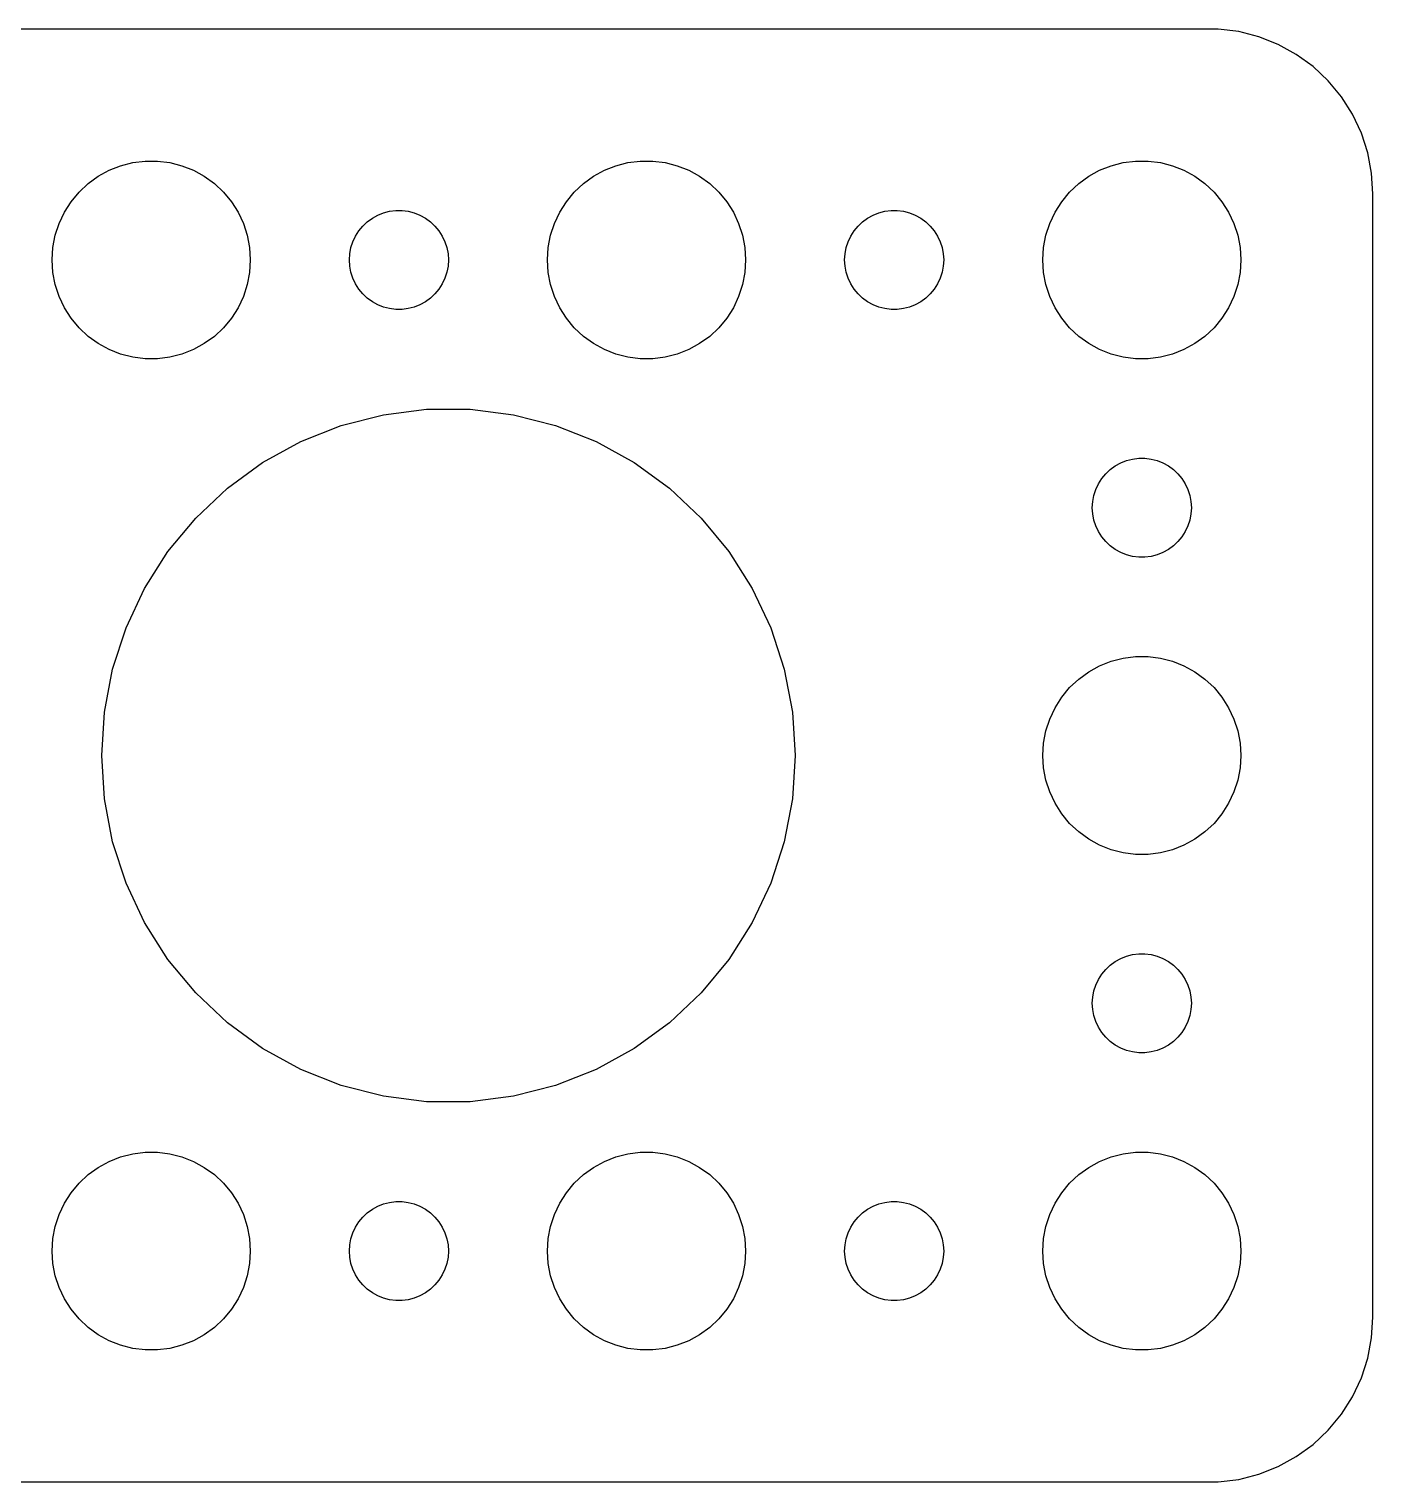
# Model space of a CAD drawing. Header units: metres. Extents: x -67 to 67, y -22 to 22.
# Drawn here: x 26.3 to 67, y -21.99 to 21.99 of the extents above; entities that cross this region are included whole.
import ezdxf

# ---------------------------------------------------------------- set-up
doc = ezdxf.new("R2010")
doc.units = ezdxf.units.M

msp = doc.modelspace()

# ---------------------------------------------------------------- linework, layer by layer
for p, q in [((62.3139, 21.9901), (-62.3139, 21.9901)), ((62.9369, 21.9114), (62.3139, 21.9901)), ((63.5451, 21.7553), (62.9369, 21.9114)), ((64.1289, 21.5241), (63.5451, 21.7553)), ((64.6791, 21.2216), (64.1289, 21.5241)), ((65.1871, 20.8526), (64.6791, 21.2216)), ((65.6448, 20.4227), (65.1871, 20.8526)), ((66.0451, 19.9389), (65.6448, 20.4227)), ((66.3815, 19.4088), (66.0451, 19.9389)), ((66.6489, 18.8406), (66.3815, 19.4088)), ((66.8429, 18.2434), (66.6489, 18.8406)), ((66.9606, 17.6267), (66.8429, 18.2434)), ((28.3925, 17.533), (28.7227, 17.7145)), ((28.7227, 17.7145), (29.0729, 17.8532)), ((29.0729, 17.8532), (29.4379, 17.9469)), ((29.4379, 17.9469), (29.8116, 17.9941)), ((29.8116, 17.9941), (30.1884, 17.9941)), ((30.1884, 17.9941), (30.5621, 17.9469)), ((30.5621, 17.9469), (30.927, 17.8532)), ((30.927, 17.8532), (31.2773, 17.7145)), ((31.2773, 17.7145), (31.6075, 17.533)), ((43.3925, 17.533), (43.7227, 17.7145)), ((43.7227, 17.7145), (44.0729, 17.8532)), ((44.0729, 17.8532), (44.4379, 17.9469)), ((44.4379, 17.9469), (44.8116, 17.9941)), ((44.8116, 17.9941), (45.1884, 17.9941)), ((45.1884, 17.9941), (45.5621, 17.9469)), ((45.5621, 17.9469), (45.927, 17.8532)), ((45.927, 17.8532), (46.2773, 17.7145)), ((46.2773, 17.7145), (46.6075, 17.533)), ((58.3925, 17.533), (58.7227, 17.7145)), ((58.7227, 17.7145), (59.0729, 17.8532)), ((59.0729, 17.8532), (59.4379, 17.9469)), ((59.4379, 17.9469), (59.8116, 17.9941)), ((59.8116, 17.9941), (60.1884, 17.9941)), ((60.1884, 17.9941), (60.5621, 17.9469)), ((60.5621, 17.9469), (60.927, 17.8532)), ((60.927, 17.8532), (61.2773, 17.7145)), ((61.2773, 17.7145), (61.6075, 17.533)), ((67, 17), (66.9606, 17.6267)), ((27.8131, 17.0536), (28.0877, 17.3115)), ((28.0877, 17.3115), (28.3925, 17.533)), ((31.6075, 17.533), (31.9123, 17.3115)), ((31.9123, 17.3115), (32.1869, 17.0536)), ((42.8131, 17.0536), (43.0877, 17.3115)), ((43.0877, 17.3115), (43.3925, 17.533)), ((46.6075, 17.533), (46.9123, 17.3115)), ((46.9123, 17.3115), (47.1869, 17.0536)), ((57.8131, 17.0536), (58.0877, 17.3115)), ((58.0877, 17.3115), (58.3925, 17.533)), ((61.6075, 17.533), (61.9123, 17.3115)), ((61.9123, 17.3115), (62.1869, 17.0536)), ((27.3711, 16.4453), (27.5729, 16.7634)), ((27.5729, 16.7634), (27.8131, 17.0536)), ((32.1869, 17.0536), (32.427, 16.7634)), ((32.427, 16.7634), (32.6289, 16.4453)), ((42.3711, 16.4453), (42.5729, 16.7634)), ((42.5729, 16.7634), (42.8131, 17.0536)), ((47.1869, 17.0536), (47.427, 16.7634)), ((47.427, 16.7634), (47.6289, 16.4453)), ((57.3711, 16.4453), (57.5729, 16.7634)), ((57.5729, 16.7634), (57.8131, 17.0536)), ((62.1869, 17.0536), (62.427, 16.7634)), ((62.427, 16.7634), (62.6289, 16.4453)), ((67, -17), (67, 17)), ((27.2107, 16.1044), (27.3711, 16.4453)), ((32.6289, 16.4453), (32.7893, 16.1044)), ((36.6963, 16.2665), (36.8613, 16.3572)), ((36.8613, 16.3572), (37.0365, 16.4266)), ((37.0365, 16.4266), (37.2189, 16.4734)), ((37.2189, 16.4734), (37.4058, 16.497)), ((37.4058, 16.497), (37.5942, 16.497)), ((37.5942, 16.497), (37.7811, 16.4734)), ((37.7811, 16.4734), (37.9635, 16.4266)), ((37.9635, 16.4266), (38.1387, 16.3572)), ((38.1387, 16.3572), (38.3037, 16.2665)), ((42.2107, 16.1044), (42.3711, 16.4453)), ((47.6289, 16.4453), (47.7893, 16.1044)), ((51.6963, 16.2665), (51.8613, 16.3572)), ((51.8613, 16.3572), (52.0365, 16.4266)), ((52.0365, 16.4266), (52.2189, 16.4734)), ((52.2189, 16.4734), (52.4058, 16.497)), ((52.4058, 16.497), (52.5942, 16.497)), ((52.5942, 16.497), (52.7811, 16.4734)), ((52.7811, 16.4734), (52.9635, 16.4266)), ((52.9635, 16.4266), (53.1387, 16.3572)), ((53.1387, 16.3572), (53.3037, 16.2665)), ((57.2107, 16.1044), (57.3711, 16.4453)), ((62.6289, 16.4453), (62.7893, 16.1044)), ((27.0942, 15.7461), (27.2107, 16.1044)), ((32.7893, 16.1044), (32.9057, 15.7461)), ((36.1855, 15.7226), (36.2865, 15.8817)), ((36.2865, 15.8817), (36.4065, 16.0268)), ((36.4065, 16.0268), (36.5439, 16.1558)), ((36.5439, 16.1558), (36.6963, 16.2665)), ((38.3037, 16.2665), (38.4561, 16.1558)), ((38.4561, 16.1558), (38.5934, 16.0268)), ((38.5934, 16.0268), (38.7135, 15.8817)), ((38.7135, 15.8817), (38.8145, 15.7226)), ((42.0942, 15.7461), (42.2107, 16.1044)), ((47.7893, 16.1044), (47.9057, 15.7461)), ((51.1855, 15.7226), (51.2865, 15.8817)), ((51.2865, 15.8817), (51.4065, 16.0268)), ((51.4065, 16.0268), (51.5439, 16.1558)), ((51.5439, 16.1558), (51.6963, 16.2665)), ((53.3037, 16.2665), (53.4561, 16.1558)), ((53.4561, 16.1558), (53.5934, 16.0268)), ((53.5934, 16.0268), (53.7135, 15.8817)), ((53.7135, 15.8817), (53.8145, 15.7226)), ((57.0942, 15.7461), (57.2107, 16.1044)), ((62.7893, 16.1044), (62.9057, 15.7461)), ((27.0237, 15.376), (27.0942, 15.7461)), ((32.9057, 15.7461), (32.9763, 15.376)), ((36.0471, 15.373), (36.1053, 15.5522)), ((36.1053, 15.5522), (36.1855, 15.7226)), ((38.8145, 15.7226), (38.8947, 15.5522)), ((38.8947, 15.5522), (38.9529, 15.373)), ((42.0237, 15.376), (42.0942, 15.7461)), ((47.9057, 15.7461), (47.9763, 15.376)), ((51.0471, 15.373), (51.1053, 15.5522)), ((51.1053, 15.5522), (51.1855, 15.7226)), ((53.8145, 15.7226), (53.8947, 15.5522)), ((53.8947, 15.5522), (53.9529, 15.373)), ((57.0237, 15.376), (57.0942, 15.7461)), ((62.9057, 15.7461), (62.9763, 15.376)), ((27, 15), (27.0237, 15.376)), ((27.0237, 14.624), (27, 15)), ((32.9763, 15.376), (33, 15)), ((33, 15), (32.9763, 14.624)), ((36, 15), (36.0118, 15.188)), ((36.0118, 14.812), (36, 15)), ((36.0118, 15.188), (36.0471, 15.373)), ((38.9529, 15.373), (38.9882, 15.188)), ((38.9882, 15.188), (39, 15)), ((39, 15), (38.9882, 14.812)), ((42, 15), (42.0237, 15.376)), ((42.0237, 14.624), (42, 15)), ((47.9763, 15.376), (48, 15)), ((48, 15), (47.9763, 14.624)), ((51, 15), (51.0118, 15.188)), ((51.0118, 14.812), (51, 15)), ((51.0118, 15.188), (51.0471, 15.373)), ((53.9529, 15.373), (53.9882, 15.188)), ((53.9882, 15.188), (54, 15)), ((54, 15), (53.9882, 14.812)), ((57, 15), (57.0237, 15.376)), ((57.0237, 14.624), (57, 15)), ((62.9763, 15.376), (63, 15)), ((63, 15), (62.9763, 14.624)), ((27.0942, 14.2539), (27.0237, 14.624)), ((32.9763, 14.624), (32.9057, 14.2539)), ((36.0471, 14.627), (36.0118, 14.812)), ((36.1053, 14.4478), (36.0471, 14.627)), ((38.9529, 14.627), (38.8947, 14.4478)), ((38.9882, 14.812), (38.9529, 14.627)), ((42.0942, 14.2539), (42.0237, 14.624)), ((47.9763, 14.624), (47.9057, 14.2539)), ((51.0471, 14.627), (51.0118, 14.812)), ((51.1053, 14.4478), (51.0471, 14.627)), ((53.9529, 14.627), (53.8947, 14.4478)), ((53.9882, 14.812), (53.9529, 14.627)), ((57.0942, 14.2539), (57.0237, 14.624)), ((62.9763, 14.624), (62.9057, 14.2539)), ((27.2107, 13.8956), (27.0942, 14.2539)), ((32.9057, 14.2539), (32.7893, 13.8956)), ((36.1855, 14.2774), (36.1053, 14.4478)), ((36.2865, 14.1183), (36.1855, 14.2774)), ((36.4065, 13.9732), (36.2865, 14.1183)), ((38.7135, 14.1183), (38.5934, 13.9732)), ((38.8145, 14.2774), (38.7135, 14.1183)), ((38.8947, 14.4478), (38.8145, 14.2774)), ((42.2107, 13.8956), (42.0942, 14.2539)), ((47.9057, 14.2539), (47.7893, 13.8956)), ((51.1855, 14.2774), (51.1053, 14.4478)), ((51.2865, 14.1183), (51.1855, 14.2774)), ((51.4065, 13.9732), (51.2865, 14.1183)), ((53.7135, 14.1183), (53.5934, 13.9732)), ((53.8145, 14.2774), (53.7135, 14.1183)), ((53.8947, 14.4478), (53.8145, 14.2774)), ((57.2107, 13.8956), (57.0942, 14.2539)), ((62.9057, 14.2539), (62.7893, 13.8956)), ((27.3711, 13.5547), (27.2107, 13.8956)), ((32.7893, 13.8956), (32.6289, 13.5547)), ((36.5439, 13.8442), (36.4065, 13.9732)), ((36.6963, 13.7335), (36.5439, 13.8442)), ((36.8613, 13.6427), (36.6963, 13.7335)), ((37.0365, 13.5734), (36.8613, 13.6427)), ((38.1387, 13.6427), (37.9635, 13.5734)), ((38.3037, 13.7335), (38.1387, 13.6427)), ((38.4561, 13.8442), (38.3037, 13.7335)), ((38.5934, 13.9732), (38.4561, 13.8442)), ((42.3711, 13.5547), (42.2107, 13.8956)), ((47.7893, 13.8956), (47.6289, 13.5547)), ((51.5439, 13.8442), (51.4065, 13.9732)), ((51.6963, 13.7335), (51.5439, 13.8442)), ((51.8613, 13.6427), (51.6963, 13.7335)), ((52.0365, 13.5734), (51.8613, 13.6427)), ((53.1387, 13.6427), (52.9635, 13.5734)), ((53.3037, 13.7335), (53.1387, 13.6427)), ((53.4561, 13.8442), (53.3037, 13.7335)), ((53.5934, 13.9732), (53.4561, 13.8442)), ((57.3711, 13.5547), (57.2107, 13.8956)), ((62.7893, 13.8956), (62.6289, 13.5547)), ((27.5729, 13.2366), (27.3711, 13.5547)), ((27.8131, 12.9464), (27.5729, 13.2366)), ((32.427, 13.2366), (32.1869, 12.9464)), ((32.6289, 13.5547), (32.427, 13.2366)), ((37.2189, 13.5266), (37.0365, 13.5734)), ((37.4058, 13.5029), (37.2189, 13.5266)), ((37.5942, 13.5029), (37.4058, 13.5029)), ((37.7811, 13.5266), (37.5942, 13.5029)), ((37.9635, 13.5734), (37.7811, 13.5266)), ((42.5729, 13.2366), (42.3711, 13.5547)), ((42.8131, 12.9464), (42.5729, 13.2366)), ((47.427, 13.2366), (47.1869, 12.9464)), ((47.6289, 13.5547), (47.427, 13.2366)), ((52.2189, 13.5266), (52.0365, 13.5734)), ((52.4058, 13.5029), (52.2189, 13.5266)), ((52.5942, 13.5029), (52.4058, 13.5029)), ((52.7811, 13.5266), (52.5942, 13.5029)), ((52.9635, 13.5734), (52.7811, 13.5266)), ((57.5729, 13.2366), (57.3711, 13.5547)), ((57.8131, 12.9464), (57.5729, 13.2366)), ((62.427, 13.2366), (62.1869, 12.9464)), ((62.6289, 13.5547), (62.427, 13.2366)), ((28.0877, 12.6884), (27.8131, 12.9464)), ((32.1869, 12.9464), (31.9123, 12.6884)), ((43.0877, 12.6884), (42.8131, 12.9464)), ((47.1869, 12.9464), (46.9123, 12.6884)), ((58.0877, 12.6884), (57.8131, 12.9464)), ((62.1869, 12.9464), (61.9123, 12.6884)), ((28.3925, 12.467), (28.0877, 12.6884)), ((28.7227, 12.2855), (28.3925, 12.467)), ((31.6075, 12.467), (31.2773, 12.2855)), ((31.9123, 12.6884), (31.6075, 12.467)), ((43.3925, 12.467), (43.0877, 12.6884)), ((43.7227, 12.2855), (43.3925, 12.467)), ((46.6075, 12.467), (46.2773, 12.2855)), ((46.9123, 12.6884), (46.6075, 12.467)), ((58.3925, 12.467), (58.0877, 12.6884)), ((58.7227, 12.2855), (58.3925, 12.467)), ((61.6075, 12.467), (61.2773, 12.2855)), ((61.9123, 12.6884), (61.6075, 12.467)), ((29.0729, 12.1468), (28.7227, 12.2855)), ((29.4379, 12.0531), (29.0729, 12.1468)), ((29.8116, 12.0059), (29.4379, 12.0531)), ((30.1884, 12.0059), (29.8116, 12.0059)), ((30.5621, 12.0531), (30.1884, 12.0059)), ((30.927, 12.1468), (30.5621, 12.0531)), ((31.2773, 12.2855), (30.927, 12.1468)), ((44.0729, 12.1468), (43.7227, 12.2855)), ((44.4379, 12.0531), (44.0729, 12.1468)), ((44.8116, 12.0059), (44.4379, 12.0531)), ((45.1884, 12.0059), (44.8116, 12.0059)), ((45.5621, 12.0531), (45.1884, 12.0059)), ((45.927, 12.1468), (45.5621, 12.0531)), ((46.2773, 12.2855), (45.927, 12.1468)), ((59.0729, 12.1468), (58.7227, 12.2855)), ((59.4379, 12.0531), (59.0729, 12.1468)), ((59.8116, 12.0059), (59.4379, 12.0531)), ((60.1884, 12.0059), (59.8116, 12.0059)), ((60.5621, 12.0531), (60.1884, 12.0059)), ((60.927, 12.1468), (60.5621, 12.0531)), ((61.2773, 12.2855), (60.927, 12.1468)), ((35.7553, 9.98608), (37.0325, 10.314)), ((37.0325, 10.314), (38.3407, 10.4793)), ((38.3407, 10.4793), (39.6593, 10.4793)), ((39.6593, 10.4793), (40.9675, 10.314)), ((40.9675, 10.314), (42.2447, 9.98608)), ((34.5293, 9.50067), (35.7553, 9.98608)), ((42.2447, 9.98608), (43.4707, 9.50067)), ((33.3738, 8.86543), (34.5293, 9.50067)), ((43.4707, 9.50067), (44.6262, 8.86543)), ((32.307, 8.09038), (33.3738, 8.86543)), ((44.6262, 8.86543), (45.6929, 8.09038)), ((59.1963, 8.76648), (59.3613, 8.85724)), ((59.3613, 8.85724), (59.5365, 8.92657)), ((59.5365, 8.92657), (59.7189, 8.97342)), ((59.7189, 8.97342), (59.9058, 8.99704)), ((59.9058, 8.99704), (60.0942, 8.99704)), ((60.0942, 8.99704), (60.2811, 8.97342)), ((60.2811, 8.97342), (60.4635, 8.92657)), ((60.4635, 8.92657), (60.6387, 8.85724)), ((60.6387, 8.85724), (60.8037, 8.76648)), ((58.6855, 8.22263), (58.7865, 8.38167)), ((58.7865, 8.38167), (58.9065, 8.52681)), ((58.9065, 8.52681), (59.0439, 8.65576)), ((59.0439, 8.65576), (59.1963, 8.76648)), ((60.8037, 8.76648), (60.9561, 8.65576)), ((60.9561, 8.65576), (61.0934, 8.52681)), ((61.0934, 8.52681), (61.2135, 8.38167)), ((61.2135, 8.38167), (61.3145, 8.22263)), ((31.3458, 7.18774), (32.307, 8.09038)), ((45.6929, 8.09038), (46.6542, 7.18774)), ((58.5471, 7.87303), (58.6053, 8.05219)), ((58.6053, 8.05219), (58.6855, 8.22263)), ((61.3145, 8.22263), (61.3947, 8.05219)), ((61.3947, 8.05219), (61.4529, 7.87303)), ((58.5, 7.5), (58.5118, 7.68799)), ((58.5118, 7.312), (58.5, 7.5)), ((58.5118, 7.68799), (58.5471, 7.87303)), ((61.4529, 7.87303), (61.4882, 7.68799)), ((61.4882, 7.68799), (61.5, 7.5)), ((61.5, 7.5), (61.4882, 7.312)), ((30.5053, 6.17174), (31.3458, 7.18774)), ((46.6542, 7.18774), (47.4947, 6.17174)), ((58.5471, 7.12695), (58.5118, 7.312)), ((58.6053, 6.9478), (58.5471, 7.12695)), ((61.4529, 7.12695), (61.3947, 6.9478)), ((61.4882, 7.312), (61.4529, 7.12695)), ((58.6855, 6.77736), (58.6053, 6.9478)), ((58.7865, 6.61832), (58.6855, 6.77736)), ((58.9065, 6.47318), (58.7865, 6.61832)), ((61.2135, 6.61832), (61.0934, 6.47318)), ((61.3145, 6.77736), (61.2135, 6.61832)), ((61.3947, 6.9478), (61.3145, 6.77736)), ((29.7988, 5.05841), (30.5053, 6.17174)), ((47.4947, 6.17174), (48.2012, 5.05841)), ((59.0439, 6.34422), (58.9065, 6.47318)), ((59.1963, 6.23351), (59.0439, 6.34422)), ((59.3613, 6.14275), (59.1963, 6.23351)), ((60.8037, 6.23351), (60.6387, 6.14275)), ((60.9561, 6.34422), (60.8037, 6.23351)), ((61.0934, 6.47318), (60.9561, 6.34422)), ((59.5365, 6.07341), (59.3613, 6.14275)), ((59.7189, 6.02657), (59.5365, 6.07341)), ((59.9058, 6.00294), (59.7189, 6.02657)), ((60.0942, 6.00294), (59.9058, 6.00294)), ((60.2811, 6.02657), (60.0942, 6.00294)), ((60.4635, 6.07341), (60.2811, 6.02657)), ((60.6387, 6.14275), (60.4635, 6.07341)), ((29.2373, 3.8653), (29.7988, 5.05841)), ((48.2012, 5.05841), (48.7626, 3.8653)), ((28.8299, 2.61124), (29.2373, 3.8653)), ((48.7626, 3.8653), (49.1701, 2.61124)), ((58.3925, 2.53297), (58.7227, 2.71448)), ((58.7227, 2.71448), (59.0729, 2.85316)), ((59.0729, 2.85316), (59.4379, 2.94685)), ((59.4379, 2.94685), (59.8116, 2.99408)), ((59.8116, 2.99408), (60.1884, 2.99408)), ((60.1884, 2.99408), (60.5621, 2.94685)), ((60.5621, 2.94685), (60.927, 2.85316)), ((60.927, 2.85316), (61.2773, 2.71448)), ((61.2773, 2.71448), (61.6075, 2.53297)), ((28.5828, 1.31599), (28.8299, 2.61124)), ((49.1701, 2.61124), (49.4172, 1.31599)), ((57.8131, 2.05363), (58.0877, 2.31154)), ((58.0877, 2.31154), (58.3925, 2.53297)), ((61.6075, 2.53297), (61.9123, 2.31154)), ((61.9123, 2.31154), (62.1869, 2.05363)), ((57.3711, 1.44525), (57.5729, 1.76335)), ((57.5729, 1.76335), (57.8131, 2.05363)), ((62.1869, 2.05363), (62.427, 1.76335)), ((62.427, 1.76335), (62.6289, 1.44525)), ((57.2107, 1.10437), (57.3711, 1.44525)), ((62.6289, 1.44525), (62.7893, 1.10437)), ((28.5, 0), (28.5828, 1.31599)), ((49.4172, 1.31599), (49.5, 0)), ((57.0942, 0.74606), (57.2107, 1.10437)), ((62.7893, 1.10437), (62.9057, 0.74606)), ((57.0237, 0.37599), (57.0942, 0.74606)), ((62.9057, 0.74606), (62.9763, 0.37599)), ((28.5828, -1.31599), (28.5, 0)), ((49.5, 0), (49.4172, -1.31599)), ((57, 0), (57.0237, 0.37599)), ((57.0237, -0.37599), (57, 0)), ((62.9763, 0.37599), (63, 0)), ((63, 0), (62.9763, -0.37599)), ((57.0942, -0.74606), (57.0237, -0.37599)), ((62.9763, -0.37599), (62.9057, -0.74606)), ((57.2107, -1.10437), (57.0942, -0.74606)), ((62.9057, -0.74606), (62.7893, -1.10437)), ((28.8299, -2.61124), (28.5828, -1.31599)), ((49.4172, -1.31599), (49.1701, -2.61124)), ((57.3711, -1.44525), (57.2107, -1.10437)), ((62.7893, -1.10437), (62.6289, -1.44525)), ((57.5729, -1.76335), (57.3711, -1.44525)), ((62.6289, -1.44525), (62.427, -1.76335)), ((57.8131, -2.05363), (57.5729, -1.76335)), ((58.0877, -2.31154), (57.8131, -2.05363)), ((62.1869, -2.05363), (61.9123, -2.31154)), ((62.427, -1.76335), (62.1869, -2.05363)), ((29.2373, -3.8653), (28.8299, -2.61124)), ((49.1701, -2.61124), (48.7626, -3.8653)), ((58.3925, -2.53297), (58.0877, -2.31154)), ((58.7227, -2.71448), (58.3925, -2.53297)), ((61.6075, -2.53297), (61.2773, -2.71448)), ((61.9123, -2.31154), (61.6075, -2.53297)), ((59.0729, -2.85316), (58.7227, -2.71448)), ((59.4379, -2.94685), (59.0729, -2.85316)), ((59.8116, -2.99408), (59.4379, -2.94685)), ((60.1884, -2.99408), (59.8116, -2.99408)), ((60.5621, -2.94685), (60.1884, -2.99408)), ((60.927, -2.85316), (60.5621, -2.94685)), ((61.2773, -2.71448), (60.927, -2.85316)), ((29.7988, -5.05841), (29.2373, -3.8653)), ((48.7626, -3.8653), (48.2012, -5.05841)), ((30.5053, -6.17174), (29.7988, -5.05841)), ((48.2012, -5.05841), (47.4947, -6.17174)), ((59.1963, -6.23351), (59.3613, -6.14275)), ((59.3613, -6.14275), (59.5365, -6.07341)), ((59.5365, -6.07341), (59.7189, -6.02657)), ((59.7189, -6.02657), (59.9058, -6.00294)), ((59.9058, -6.00294), (60.0942, -6.00294)), ((60.0942, -6.00294), (60.2811, -6.02657)), ((60.2811, -6.02657), (60.4635, -6.07341)), ((60.4635, -6.07341), (60.6387, -6.14275)), ((60.6387, -6.14275), (60.8037, -6.23351)), ((31.3458, -7.18774), (30.5053, -6.17174)), ((47.4947, -6.17174), (46.6542, -7.18774)), ((58.7865, -6.61832), (58.9065, -6.47318)), ((58.9065, -6.47318), (59.0439, -6.34422)), ((59.0439, -6.34422), (59.1963, -6.23351)), ((60.8037, -6.23351), (60.9561, -6.34422)), ((60.9561, -6.34422), (61.0934, -6.47318)), ((61.0934, -6.47318), (61.2135, -6.61832)), ((58.5471, -7.12695), (58.6053, -6.9478)), ((58.6053, -6.9478), (58.6855, -6.77736)), ((58.6855, -6.77736), (58.7865, -6.61832)), ((61.2135, -6.61832), (61.3145, -6.77736)), ((61.3145, -6.77736), (61.3947, -6.9478)), ((61.3947, -6.9478), (61.4529, -7.12695)), ((32.307, -8.09038), (31.3458, -7.18774)), ((46.6542, -7.18774), (45.6929, -8.09038)), ((58.5, -7.5), (58.5118, -7.312)), ((58.5118, -7.312), (58.5471, -7.12695)), ((61.4529, -7.12695), (61.4882, -7.312)), ((61.4882, -7.312), (61.5, -7.5)), ((58.5118, -7.68799), (58.5, -7.5)), ((58.5471, -7.87303), (58.5118, -7.68799)), ((58.6053, -8.05219), (58.5471, -7.87303)), ((61.4529, -7.87303), (61.3947, -8.05219)), ((61.4882, -7.68799), (61.4529, -7.87303)), ((61.5, -7.5), (61.4882, -7.68799)), ((33.3738, -8.86543), (32.307, -8.09038)), ((45.6929, -8.09038), (44.6262, -8.86543)), ((58.6855, -8.22263), (58.6053, -8.05219)), ((58.7865, -8.38167), (58.6855, -8.22263)), ((61.3145, -8.22263), (61.2135, -8.38167)), ((61.3947, -8.05219), (61.3145, -8.22263)), ((58.9065, -8.52681), (58.7865, -8.38167)), ((59.0439, -8.65576), (58.9065, -8.52681)), ((59.1963, -8.76648), (59.0439, -8.65576)), ((59.3613, -8.85724), (59.1963, -8.76648)), ((60.8037, -8.76648), (60.6387, -8.85724)), ((60.9561, -8.65576), (60.8037, -8.76648)), ((61.0934, -8.52681), (60.9561, -8.65576)), ((61.2135, -8.38167), (61.0934, -8.52681)), ((34.5293, -9.50067), (33.3738, -8.86543)), ((44.6262, -8.86543), (43.4707, -9.50067)), ((59.5365, -8.92657), (59.3613, -8.85724)), ((59.7189, -8.97342), (59.5365, -8.92657)), ((59.9058, -8.99704), (59.7189, -8.97342)), ((60.0942, -8.99704), (59.9058, -8.99704)), ((60.2811, -8.97342), (60.0942, -8.99704)), ((60.4635, -8.92657), (60.2811, -8.97342)), ((60.6387, -8.85724), (60.4635, -8.92657)), ((35.7553, -9.98608), (34.5293, -9.50067)), ((43.4707, -9.50067), (42.2447, -9.98608)), ((37.0325, -10.314), (35.7553, -9.98608)), ((42.2447, -9.98608), (40.9675, -10.314)), ((38.3407, -10.4793), (37.0325, -10.314)), ((39.6593, -10.4793), (38.3407, -10.4793)), ((40.9675, -10.314), (39.6593, -10.4793)), ((28.3925, -12.467), (28.7227, -12.2855)), ((28.7227, -12.2855), (29.0729, -12.1468)), ((29.0729, -12.1468), (29.4379, -12.0531)), ((29.4379, -12.0531), (29.8116, -12.0059)), ((29.8116, -12.0059), (30.1884, -12.0059)), ((30.1884, -12.0059), (30.5621, -12.0531)), ((30.5621, -12.0531), (30.927, -12.1468)), ((30.927, -12.1468), (31.2773, -12.2855)), ((31.2773, -12.2855), (31.6075, -12.467)), ((43.3925, -12.467), (43.7227, -12.2855)), ((43.7227, -12.2855), (44.0729, -12.1468)), ((44.0729, -12.1468), (44.4379, -12.0531)), ((44.4379, -12.0531), (44.8116, -12.0059)), ((44.8116, -12.0059), (45.1884, -12.0059)), ((45.1884, -12.0059), (45.5621, -12.0531)), ((45.5621, -12.0531), (45.927, -12.1468)), ((45.927, -12.1468), (46.2773, -12.2855)), ((46.2773, -12.2855), (46.6075, -12.467)), ((58.3925, -12.467), (58.7227, -12.2855)), ((58.7227, -12.2855), (59.0729, -12.1468)), ((59.0729, -12.1468), (59.4379, -12.0531)), ((59.4379, -12.0531), (59.8116, -12.0059)), ((59.8116, -12.0059), (60.1884, -12.0059)), ((60.1884, -12.0059), (60.5621, -12.0531)), ((60.5621, -12.0531), (60.927, -12.1468)), ((60.927, -12.1468), (61.2773, -12.2855)), ((61.2773, -12.2855), (61.6075, -12.467)), ((27.8131, -12.9464), (28.0877, -12.6884)), ((28.0877, -12.6884), (28.3925, -12.467)), ((31.6075, -12.467), (31.9123, -12.6884)), ((31.9123, -12.6884), (32.1869, -12.9464)), ((42.8131, -12.9464), (43.0877, -12.6884)), ((43.0877, -12.6884), (43.3925, -12.467)), ((46.6075, -12.467), (46.9123, -12.6884)), ((46.9123, -12.6884), (47.1869, -12.9464)), ((57.8131, -12.9464), (58.0877, -12.6884)), ((58.0877, -12.6884), (58.3925, -12.467)), ((61.6075, -12.467), (61.9123, -12.6884)), ((61.9123, -12.6884), (62.1869, -12.9464)), ((27.5729, -13.2366), (27.8131, -12.9464)), ((32.1869, -12.9464), (32.427, -13.2366)), ((42.5729, -13.2366), (42.8131, -12.9464)), ((47.1869, -12.9464), (47.427, -13.2366)), ((57.5729, -13.2366), (57.8131, -12.9464)), ((62.1869, -12.9464), (62.427, -13.2366)), ((27.2107, -13.8956), (27.3711, -13.5547)), ((27.3711, -13.5547), (27.5729, -13.2366)), ((32.427, -13.2366), (32.6289, -13.5547)), ((32.6289, -13.5547), (32.7893, -13.8956)), ((36.8613, -13.6427), (37.0365, -13.5734)), ((37.0365, -13.5734), (37.2189, -13.5266)), ((37.2189, -13.5266), (37.4058, -13.5029)), ((37.4058, -13.5029), (37.5942, -13.5029)), ((37.5942, -13.5029), (37.7811, -13.5266)), ((37.7811, -13.5266), (37.9635, -13.5734)), ((37.9635, -13.5734), (38.1387, -13.6427)), ((42.2107, -13.8956), (42.3711, -13.5547)), ((42.3711, -13.5547), (42.5729, -13.2366)), ((47.427, -13.2366), (47.6289, -13.5547)), ((47.6289, -13.5547), (47.7893, -13.8956)), ((51.8613, -13.6427), (52.0365, -13.5734)), ((52.0365, -13.5734), (52.2189, -13.5266)), ((52.2189, -13.5266), (52.4058, -13.5029)), ((52.4058, -13.5029), (52.5942, -13.5029)), ((52.5942, -13.5029), (52.7811, -13.5266)), ((52.7811, -13.5266), (52.9635, -13.5734)), ((52.9635, -13.5734), (53.1387, -13.6427)), ((57.2107, -13.8956), (57.3711, -13.5547)), ((57.3711, -13.5547), (57.5729, -13.2366)), ((62.427, -13.2366), (62.6289, -13.5547)), ((62.6289, -13.5547), (62.7893, -13.8956)), ((27.0942, -14.2539), (27.2107, -13.8956)), ((32.7893, -13.8956), (32.9057, -14.2539)), ((36.2865, -14.1183), (36.4065, -13.9732)), ((36.4065, -13.9732), (36.5439, -13.8442)), ((36.5439, -13.8442), (36.6963, -13.7335)), ((36.6963, -13.7335), (36.8613, -13.6427)), ((38.1387, -13.6427), (38.3037, -13.7335)), ((38.3037, -13.7335), (38.4561, -13.8442)), ((38.4561, -13.8442), (38.5934, -13.9732)), ((38.5934, -13.9732), (38.7135, -14.1183)), ((42.0942, -14.2539), (42.2107, -13.8956)), ((47.7893, -13.8956), (47.9057, -14.2539)), ((51.2865, -14.1183), (51.4065, -13.9732)), ((51.4065, -13.9732), (51.5439, -13.8442)), ((51.5439, -13.8442), (51.6963, -13.7335)), ((51.6963, -13.7335), (51.8613, -13.6427)), ((53.1387, -13.6427), (53.3037, -13.7335)), ((53.3037, -13.7335), (53.4561, -13.8442)), ((53.4561, -13.8442), (53.5934, -13.9732)), ((53.5934, -13.9732), (53.7135, -14.1183)), ((57.0942, -14.2539), (57.2107, -13.8956)), ((62.7893, -13.8956), (62.9057, -14.2539)), ((27.0237, -14.624), (27.0942, -14.2539)), ((32.9057, -14.2539), (32.9763, -14.624)), ((36.0471, -14.627), (36.1053, -14.4478)), ((36.1053, -14.4478), (36.1855, -14.2774)), ((36.1855, -14.2774), (36.2865, -14.1183)), ((38.7135, -14.1183), (38.8145, -14.2774)), ((38.8145, -14.2774), (38.8947, -14.4478)), ((38.8947, -14.4478), (38.9529, -14.627)), ((42.0237, -14.624), (42.0942, -14.2539)), ((47.9057, -14.2539), (47.9763, -14.624)), ((51.0471, -14.627), (51.1053, -14.4478)), ((51.1053, -14.4478), (51.1855, -14.2774)), ((51.1855, -14.2774), (51.2865, -14.1183)), ((53.7135, -14.1183), (53.8145, -14.2774)), ((53.8145, -14.2774), (53.8947, -14.4478)), ((53.8947, -14.4478), (53.9529, -14.627)), ((57.0237, -14.624), (57.0942, -14.2539)), ((62.9057, -14.2539), (62.9763, -14.624)), ((27, -15), (27.0237, -14.624)), ((32.9763, -14.624), (33, -15)), ((36, -15), (36.0118, -14.812)), ((36.0118, -14.812), (36.0471, -14.627)), ((38.9529, -14.627), (38.9882, -14.812)), ((38.9882, -14.812), (39, -15)), ((42, -15), (42.0237, -14.624)), ((47.9763, -14.624), (48, -15)), ((51, -15), (51.0118, -14.812)), ((51.0118, -14.812), (51.0471, -14.627)), ((53.9529, -14.627), (53.9882, -14.812)), ((53.9882, -14.812), (54, -15)), ((57, -15), (57.0237, -14.624)), ((62.9763, -14.624), (63, -15)), ((27.0237, -15.376), (27, -15)), ((27.0942, -15.7461), (27.0237, -15.376)), ((32.9763, -15.376), (32.9057, -15.7461)), ((33, -15), (32.9763, -15.376)), ((36.0118, -15.188), (36, -15)), ((36.0471, -15.373), (36.0118, -15.188)), ((36.1053, -15.5522), (36.0471, -15.373)), ((38.9529, -15.373), (38.8947, -15.5522)), ((38.9882, -15.188), (38.9529, -15.373)), ((39, -15), (38.9882, -15.188)), ((42.0237, -15.376), (42, -15)), ((42.0942, -15.7461), (42.0237, -15.376)), ((47.9763, -15.376), (47.9057, -15.7461)), ((48, -15), (47.9763, -15.376)), ((51.0118, -15.188), (51, -15)), ((51.0471, -15.373), (51.0118, -15.188)), ((51.1053, -15.5522), (51.0471, -15.373)), ((53.9529, -15.373), (53.8947, -15.5522)), ((53.9882, -15.188), (53.9529, -15.373)), ((54, -15), (53.9882, -15.188)), ((57.0237, -15.376), (57, -15)), ((57.0942, -15.7461), (57.0237, -15.376)), ((62.9763, -15.376), (62.9057, -15.7461)), ((63, -15), (62.9763, -15.376)), ((27.2107, -16.1044), (27.0942, -15.7461)), ((32.9057, -15.7461), (32.7893, -16.1044)), ((36.1855, -15.7226), (36.1053, -15.5522)), ((36.2865, -15.8817), (36.1855, -15.7226)), ((38.8145, -15.7226), (38.7135, -15.8817)), ((38.8947, -15.5522), (38.8145, -15.7226)), ((42.2107, -16.1044), (42.0942, -15.7461)), ((47.9057, -15.7461), (47.7893, -16.1044)), ((51.1855, -15.7226), (51.1053, -15.5522)), ((51.2865, -15.8817), (51.1855, -15.7226)), ((53.8145, -15.7226), (53.7135, -15.8817)), ((53.8947, -15.5522), (53.8145, -15.7226)), ((57.2107, -16.1044), (57.0942, -15.7461)), ((62.9057, -15.7461), (62.7893, -16.1044)), ((27.3711, -16.4453), (27.2107, -16.1044)), ((32.7893, -16.1044), (32.6289, -16.4453)), ((36.4065, -16.0268), (36.2865, -15.8817)), ((36.5439, -16.1558), (36.4065, -16.0268)), ((36.6963, -16.2665), (36.5439, -16.1558)), ((36.8613, -16.3572), (36.6963, -16.2665)), ((38.3037, -16.2665), (38.1387, -16.3572)), ((38.4561, -16.1558), (38.3037, -16.2665)), ((38.5934, -16.0268), (38.4561, -16.1558)), ((38.7135, -15.8817), (38.5934, -16.0268)), ((42.3711, -16.4453), (42.2107, -16.1044)), ((47.7893, -16.1044), (47.6289, -16.4453)), ((51.4065, -16.0268), (51.2865, -15.8817)), ((51.5439, -16.1558), (51.4065, -16.0268)), ((51.6963, -16.2665), (51.5439, -16.1558)), ((51.8613, -16.3572), (51.6963, -16.2665)), ((53.3037, -16.2665), (53.1387, -16.3572)), ((53.4561, -16.1558), (53.3037, -16.2665)), ((53.5934, -16.0268), (53.4561, -16.1558)), ((53.7135, -15.8817), (53.5934, -16.0268)), ((57.3711, -16.4453), (57.2107, -16.1044)), ((62.7893, -16.1044), (62.6289, -16.4453)), ((27.5729, -16.7634), (27.3711, -16.4453)), ((32.6289, -16.4453), (32.427, -16.7634)), ((37.0365, -16.4266), (36.8613, -16.3572)), ((37.2189, -16.4734), (37.0365, -16.4266)), ((37.4058, -16.497), (37.2189, -16.4734)), ((37.5942, -16.497), (37.4058, -16.497)), ((37.7811, -16.4734), (37.5942, -16.497)), ((37.9635, -16.4266), (37.7811, -16.4734)), ((38.1387, -16.3572), (37.9635, -16.4266)), ((42.5729, -16.7634), (42.3711, -16.4453)), ((47.6289, -16.4453), (47.427, -16.7634)), ((52.0365, -16.4266), (51.8613, -16.3572)), ((52.2189, -16.4734), (52.0365, -16.4266)), ((52.4058, -16.497), (52.2189, -16.4734)), ((52.5942, -16.497), (52.4058, -16.497)), ((52.7811, -16.4734), (52.5942, -16.497)), ((52.9635, -16.4266), (52.7811, -16.4734)), ((53.1387, -16.3572), (52.9635, -16.4266)), ((57.5729, -16.7634), (57.3711, -16.4453)), ((62.6289, -16.4453), (62.427, -16.7634)), ((27.8131, -17.0536), (27.5729, -16.7634)), ((28.0877, -17.3115), (27.8131, -17.0536)), ((32.1869, -17.0536), (31.9123, -17.3115)), ((32.427, -16.7634), (32.1869, -17.0536)), ((42.8131, -17.0536), (42.5729, -16.7634)), ((43.0877, -17.3115), (42.8131, -17.0536)), ((47.1869, -17.0536), (46.9123, -17.3115)), ((47.427, -16.7634), (47.1869, -17.0536)), ((57.8131, -17.0536), (57.5729, -16.7634)), ((58.0877, -17.3115), (57.8131, -17.0536)), ((62.1869, -17.0536), (61.9123, -17.3115)), ((62.427, -16.7634), (62.1869, -17.0536)), ((66.9606, -17.6267), (67, -17)), ((28.3925, -17.533), (28.0877, -17.3115)), ((28.7227, -17.7145), (28.3925, -17.533)), ((31.6075, -17.533), (31.2773, -17.7145)), ((31.9123, -17.3115), (31.6075, -17.533)), ((43.3925, -17.533), (43.0877, -17.3115)), ((43.7227, -17.7145), (43.3925, -17.533)), ((46.6075, -17.533), (46.2773, -17.7145)), ((46.9123, -17.3115), (46.6075, -17.533)), ((58.3925, -17.533), (58.0877, -17.3115)), ((58.7227, -17.7145), (58.3925, -17.533)), ((61.6075, -17.533), (61.2773, -17.7145)), ((61.9123, -17.3115), (61.6075, -17.533)), ((29.0729, -17.8532), (28.7227, -17.7145)), ((29.4379, -17.9469), (29.0729, -17.8532)), ((29.8116, -17.9941), (29.4379, -17.9469)), ((30.1884, -17.9941), (29.8116, -17.9941)), ((30.5621, -17.9469), (30.1884, -17.9941)), ((30.927, -17.8532), (30.5621, -17.9469)), ((31.2773, -17.7145), (30.927, -17.8532)), ((44.0729, -17.8532), (43.7227, -17.7145)), ((44.4379, -17.9469), (44.0729, -17.8532)), ((44.8116, -17.9941), (44.4379, -17.9469)), ((45.1884, -17.9941), (44.8116, -17.9941)), ((45.5621, -17.9469), (45.1884, -17.9941)), ((45.927, -17.8532), (45.5621, -17.9469)), ((46.2773, -17.7145), (45.927, -17.8532)), ((59.0729, -17.8532), (58.7227, -17.7145)), ((59.4379, -17.9469), (59.0729, -17.8532)), ((59.8116, -17.9941), (59.4379, -17.9469)), ((60.1884, -17.9941), (59.8116, -17.9941)), ((60.5621, -17.9469), (60.1884, -17.9941)), ((60.927, -17.8532), (60.5621, -17.9469)), ((61.2773, -17.7145), (60.927, -17.8532)), ((66.8429, -18.2434), (66.9606, -17.6267)), ((66.6489, -18.8406), (66.8429, -18.2434)), ((66.3815, -19.4088), (66.6489, -18.8406)), ((66.0451, -19.9389), (66.3815, -19.4088)), ((65.6448, -20.4227), (66.0451, -19.9389)), ((65.1871, -20.8526), (65.6448, -20.4227)), ((64.6791, -21.2216), (65.1871, -20.8526)), ((63.5451, -21.7553), (64.1289, -21.5241)), ((64.1289, -21.5241), (64.6791, -21.2216)), ((-62.3139, -21.9901), (62.3139, -21.9901)), ((62.3139, -21.9901), (62.9369, -21.9114)), ((62.9369, -21.9114), (63.5451, -21.7553))]:
    msp.add_line(p, q)

doc.saveas('drawing.dxf')
